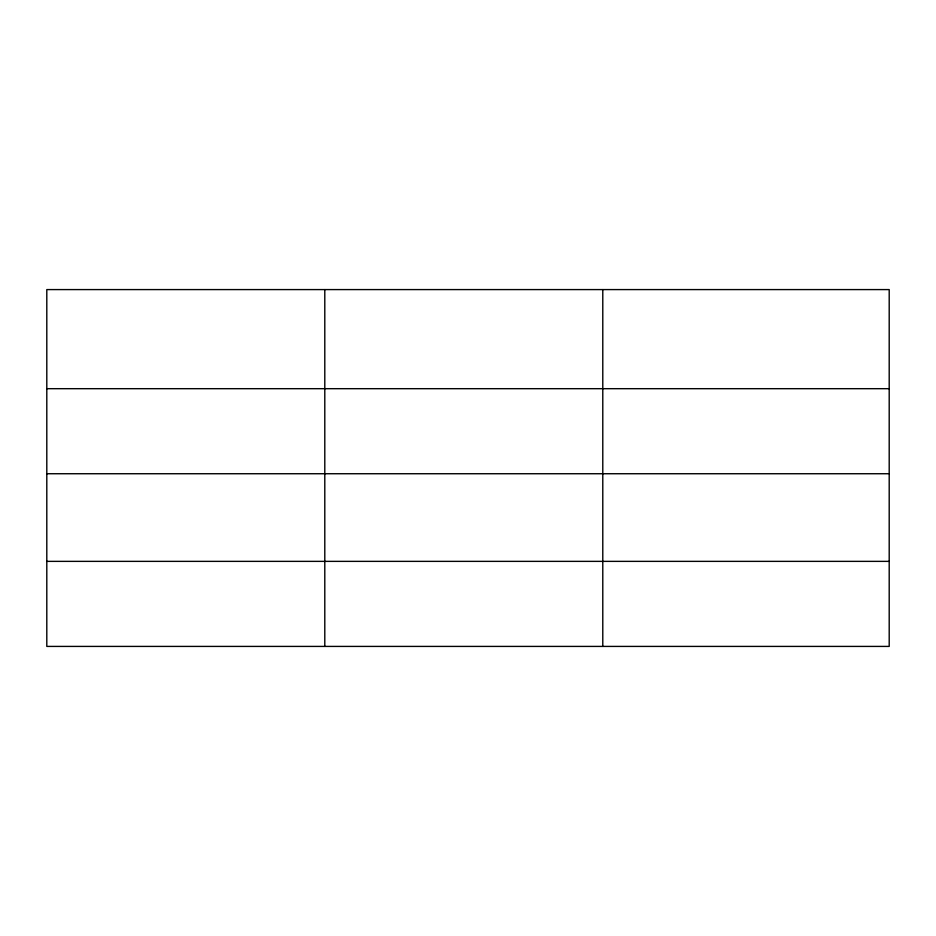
<?xml version="1.0" encoding="UTF-8"?>
<svg xmlns="http://www.w3.org/2000/svg" width="936" height="936" viewBox="0 0 936 936"><rect width="100%" height="100%" fill="white"/><g stroke="black" fill="none" stroke-linecap="round" stroke-linejoin="round"><path stroke-width="1.4" d="M889.2 473.733L889.2 289.587L46.8 289.587L46.8 646.413L889.2 646.413L889.2 473.733L46.8 473.733M46.8 388.686L889.2 388.686M46.8 561.366L889.2 561.366M602.784 289.587L602.784 646.413M324.792 289.587L324.792 646.413"/></g></svg>
